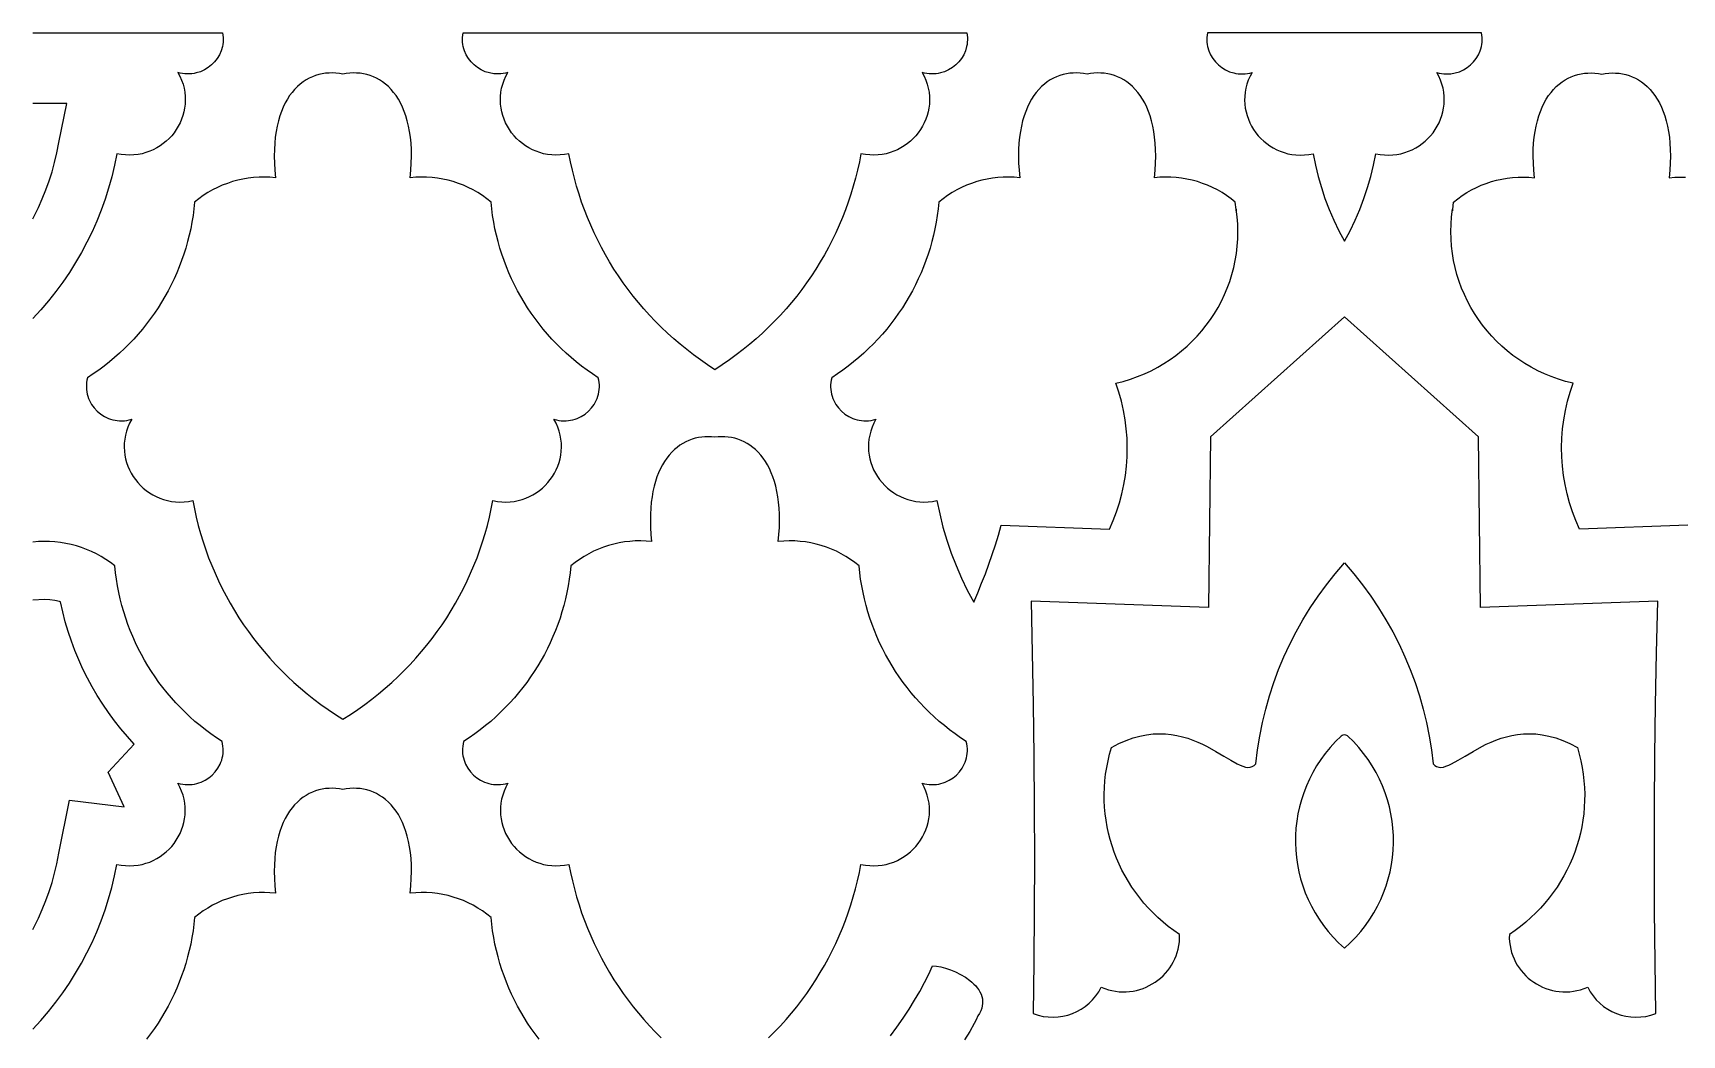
# Model space of a CAD drawing. Extents: x 50 to 3710, y -977 to -877.
# Drawn here: x 2490 to 2575.2, y -928.9 to -877.1 of the extents above; entities that cross this region are included whole.
import ezdxf

# ---------------------------------------------------------------- set-up
doc = ezdxf.new("R2010")
doc.units = 0
doc.layers.add('LAYER_1', color=18, linetype='CONTINUOUS')

msp = doc.modelspace()

# ---------------------------------------------------------------- linework, layer by layer
at = {"layer": 'LAYER_1'}
for points in [[(2489.989, -877.083), (2499.789, -877.083), (2499.808, -877.205), (2499.818, -877.325), (2499.821, -877.444), (2499.815, -877.561), (2499.801, -877.676), (2499.781, -877.789), (2499.717, -878.007), (2499.627, -878.213), (2499.513, -878.404), (2499.376, -878.58), (2499.218, -878.738), (2499.043, -878.876), (2498.85, -878.992), (2498.644, -879.085), (2498.426, -879.151), (2498.313, -879.174), (2498.198, -879.19), (2498.081, -879.198), (2497.962, -879.199), (2497.842, -879.191), (2497.72, -879.176), (2497.598, -879.152), (2497.475, -879.119), (2497.583, -879.323), (2497.673, -879.529), (2497.744, -879.736), (2497.799, -879.944), (2497.837, -880.151), (2497.858, -880.358), (2497.863, -880.563), (2497.854, -880.766), (2497.829, -880.966), (2497.79, -881.163), (2497.737, -881.356), (2497.671, -881.544), (2497.592, -881.727), (2497.501, -881.904), (2497.398, -882.074), (2497.284, -882.237), (2497.158, -882.392), (2497.023, -882.538), (2496.877, -882.675), (2496.723, -882.803), (2496.559, -882.92), (2496.387, -883.025), (2496.208, -883.119), (2496.021, -883.2), (2495.827, -883.268), (2495.626, -883.322), (2495.42, -883.362), (2495.209, -883.387), (2494.993, -883.396), (2494.772, -883.389), (2494.548, -883.364), (2494.32, -883.322), (2494.2, -883.921), (2494.058, -884.513), (2493.896, -885.098), (2493.713, -885.675), (2493.51, -886.244), (2493.286, -886.805), (2493.043, -887.356), (2492.78, -887.899), (2492.497, -888.431), (2492.195, -888.953), (2491.874, -889.464), (2491.534, -889.964), (2491.175, -890.452), (2490.798, -890.928), (2490.403, -891.391), (2489.989, -891.842)], [(2575.517, -902.531), (2569.924, -902.734), (2569.728, -902.285), (2569.554, -901.829), (2569.405, -901.366), (2569.278, -900.899), (2569.175, -900.427), (2569.095, -899.951), (2569.039, -899.473), (2569.006, -898.993), (2568.996, -898.512), (2569.01, -898.031), (2569.048, -897.55), (2569.109, -897.071), (2569.194, -896.595), (2569.303, -896.122), (2569.435, -895.652), (2569.591, -895.188), (2569.207, -895.091), (2568.833, -894.977), (2568.467, -894.846), (2568.111, -894.7), (2567.765, -894.538), (2567.428, -894.361), (2567.102, -894.17), (2566.787, -893.966), (2566.483, -893.747), (2566.191, -893.516), (2565.91, -893.273), (2565.641, -893.018), (2565.385, -892.751), (2565.142, -892.473), (2564.912, -892.186), (2564.696, -891.888), (2564.494, -891.581), (2564.306, -891.265), (2564.132, -890.941), (2563.973, -890.609), (2563.83, -890.269), (2563.702, -889.923), (2563.591, -889.57), (2563.496, -889.212), (2563.417, -888.848), (2563.355, -888.479), (2563.311, -888.106), (2563.285, -887.729), (2563.276, -887.349), (2563.286, -886.966), (2563.315, -886.581), (2563.363, -886.194), (2563.364, -886.269), (2563.376, -886.202), (2563.416, -885.829), (2563.636, -885.652), (2563.865, -885.488), (2564.1, -885.335), (2564.343, -885.196), (2564.591, -885.069), (2564.846, -884.956), (2565.106, -884.855), (2565.371, -884.768), (2565.639, -884.694), (2565.912, -884.634), (2566.187, -884.588), (2566.465, -884.556), (2566.746, -884.538), (2567.027, -884.534), (2567.31, -884.544), (2567.593, -884.569), (2567.558, -884.181), (2567.537, -883.808), (2567.529, -883.451), (2567.535, -883.109), (2567.553, -882.783), (2567.584, -882.471), (2567.626, -882.174), (2567.68, -881.893), (2567.744, -881.625), (2567.818, -881.373), (2567.902, -881.134), (2567.996, -880.91), (2568.098, -880.7), (2568.208, -880.504), (2568.327, -880.322), (2568.453, -880.154), (2568.585, -879.999), (2568.724, -879.857), (2568.869, -879.729), (2569.02, -879.614), (2569.175, -879.512), (2569.335, -879.423), (2569.499, -879.347), (2569.667, -879.283), (2569.837, -879.232), (2570.01, -879.193), (2570.185, -879.167), (2570.362, -879.152), (2570.54, -879.15), (2570.719, -879.159), (2570.897, -879.18), (2571.076, -879.212), (2571.254, -879.18), (2571.433, -879.159), (2571.612, -879.15), (2571.79, -879.152), (2571.967, -879.167), (2572.142, -879.193), (2572.315, -879.232), (2572.485, -879.283), (2572.653, -879.347), (2572.817, -879.423), (2572.977, -879.512), (2573.132, -879.614), (2573.283, -879.729), (2573.428, -879.857), (2573.567, -879.999), (2573.699, -880.154), (2573.825, -880.322), (2573.944, -880.504), (2574.054, -880.7), (2574.156, -880.91), (2574.25, -881.134), (2574.334, -881.373), (2574.408, -881.625), (2574.472, -881.893), (2574.526, -882.174), (2574.568, -882.471), (2574.598, -882.783), (2574.617, -883.109), (2574.623, -883.451), (2574.615, -883.808), (2574.594, -884.181), (2574.559, -884.569), (2574.842, -884.544), (2575.125, -884.534), (2575.406, -884.538)], [(2489.989, -886.682), (2490.056, -886.556), (2490.272, -886.111), (2490.472, -885.658), (2490.656, -885.198), (2490.823, -884.73), (2490.973, -884.255), (2491.107, -883.773), (2491.224, -883.285), (2491.333, -882.739), (2491.736, -880.737), (2489.989, -880.737)], [(2528.013, -929.025), (2528.321, -928.717), (2528.62, -928.402), (2528.91, -928.08), (2529.191, -927.751), (2529.463, -927.417), (2529.725, -927.076), (2529.979, -926.729), (2530.223, -926.376), (2530.457, -926.017), (2530.682, -925.653), (2530.897, -925.283), (2531.103, -924.908), (2531.299, -924.528), (2531.485, -924.143), (2531.661, -923.753), (2531.827, -923.359), (2531.983, -922.96), (2532.128, -922.557), (2532.264, -922.149), (2532.389, -921.738), (2532.504, -921.323), (2532.609, -920.904), (2532.703, -920.482), (2532.786, -920.057), (2533.014, -920.099), (2533.238, -920.123), (2533.458, -920.131), (2533.675, -920.121), (2533.886, -920.097), (2534.092, -920.057), (2534.292, -920.002), (2534.486, -919.934), (2534.673, -919.853), (2534.853, -919.759), (2535.025, -919.654), (2535.188, -919.537), (2535.343, -919.41), (2535.488, -919.273), (2535.624, -919.126), (2535.749, -918.971), (2535.864, -918.808), (2535.967, -918.638), (2536.058, -918.461), (2536.137, -918.279), (2536.203, -918.09), (2536.256, -917.898), (2536.295, -917.701), (2536.319, -917.5), (2536.329, -917.297), (2536.324, -917.092), (2536.302, -916.886), (2536.265, -916.678), (2536.21, -916.471), (2536.138, -916.264), (2536.049, -916.058), (2535.941, -915.854), (2536.067, -915.887), (2536.193, -915.911), (2536.318, -915.927), (2536.441, -915.933), (2536.564, -915.932), (2536.684, -915.922), (2536.802, -915.904), (2536.918, -915.879), (2537.031, -915.847), (2537.141, -915.807), (2537.351, -915.708), (2537.545, -915.584), (2537.722, -915.438), (2537.879, -915.27), (2538.014, -915.085), (2538.125, -914.883), (2538.17, -914.776), (2538.208, -914.666), (2538.239, -914.554), (2538.263, -914.438), (2538.278, -914.32), (2538.286, -914.2), (2538.285, -914.078), (2538.275, -913.955), (2538.256, -913.83), (2538.229, -913.704), (2537.935, -913.51), (2537.648, -913.309), (2537.368, -913.101), (2537.095, -912.886), (2536.829, -912.663), (2536.57, -912.433), (2536.318, -912.197), (2536.073, -911.954), (2535.836, -911.705), (2535.607, -911.45), (2535.385, -911.189), (2535.171, -910.922), (2534.965, -910.649), (2534.766, -910.371), (2534.576, -910.088), (2534.394, -909.799), (2534.221, -909.506), (2534.056, -909.207), (2533.899, -908.905), (2533.751, -908.597), (2533.612, -908.286), (2533.481, -907.971), (2533.36, -907.651), (2533.247, -907.328), (2533.144, -907.002), (2533.05, -906.672), (2532.966, -906.339), (2532.891, -906.003), (2532.825, -905.664), (2532.769, -905.323), (2532.724, -904.979), (2532.688, -904.633), (2532.467, -904.456), (2532.239, -904.291), (2532.004, -904.139), (2531.761, -904), (2531.512, -903.873), (2531.258, -903.76), (2530.998, -903.659), (2530.733, -903.572), (2530.464, -903.498), (2530.192, -903.438), (2529.916, -903.392), (2529.638, -903.36), (2529.358, -903.341), (2529.076, -903.338), (2528.794, -903.348), (2528.511, -903.373), (2528.545, -902.999), (2528.566, -902.639), (2528.574, -902.294), (2528.57, -901.963), (2528.555, -901.646), (2528.527, -901.343), (2528.49, -901.053), (2528.441, -900.778), (2528.382, -900.516), (2528.314, -900.268), (2528.237, -900.033), (2528.15, -899.811), (2528.056, -899.603), (2527.953, -899.407), (2527.843, -899.225), (2527.726, -899.055), (2527.602, -898.898), (2527.472, -898.753), (2527.336, -898.621), (2527.195, -898.501), (2527.049, -898.394), (2526.898, -898.298), (2526.744, -898.215), (2526.585, -898.143), (2526.424, -898.083), (2526.259, -898.034), (2526.092, -897.997), (2525.924, -897.971), (2525.754, -897.957), (2525.582, -897.953), (2525.41, -897.961), (2525.238, -897.979), (2525.066, -897.961), (2524.894, -897.953), (2524.723, -897.957), (2524.552, -897.971), (2524.384, -897.997), (2524.217, -898.034), (2524.052, -898.083), (2523.891, -898.143), (2523.732, -898.215), (2523.578, -898.298), (2523.427, -898.394), (2523.281, -898.501), (2523.14, -898.621), (2523.004, -898.753), (2522.874, -898.898), (2522.75, -899.055), (2522.633, -899.225), (2522.523, -899.407), (2522.42, -899.603), (2522.326, -899.811), (2522.239, -900.033), (2522.162, -900.268), (2522.094, -900.516), (2522.035, -900.778), (2521.987, -901.053), (2521.949, -901.343), (2521.922, -901.646), (2521.906, -901.963), (2521.902, -902.294), (2521.91, -902.639), (2521.931, -902.999), (2521.965, -903.373), (2521.682, -903.348), (2521.4, -903.338), (2521.118, -903.341), (2520.838, -903.36), (2520.56, -903.392), (2520.284, -903.438), (2520.012, -903.498), (2519.743, -903.572), (2519.478, -903.659), (2519.218, -903.76), (2518.964, -903.873), (2518.715, -904), (2518.473, -904.139), (2518.237, -904.291), (2518.009, -904.456), (2517.788, -904.633), (2517.752, -904.979), (2517.707, -905.323), (2517.651, -905.664), (2517.585, -906.003), (2517.51, -906.339), (2517.426, -906.672), (2517.332, -907.002), (2517.229, -907.328), (2517.116, -907.651), (2516.995, -907.971), (2516.865, -908.286), (2516.725, -908.597), (2516.577, -908.905), (2516.421, -909.207), (2516.255, -909.506), (2516.082, -909.799), (2515.9, -910.088), (2515.71, -910.371), (2515.512, -910.649), (2515.305, -910.922), (2515.091, -911.189), (2514.869, -911.45), (2514.64, -911.705), (2514.403, -911.954), (2514.158, -912.197), (2513.907, -912.433), (2513.647, -912.663), (2513.381, -912.886), (2513.108, -913.101), (2512.828, -913.309), (2512.541, -913.51), (2512.248, -913.704), (2512.22, -913.83), (2512.201, -913.955), (2512.191, -914.078), (2512.19, -914.2), (2512.198, -914.32), (2512.213, -914.438), (2512.237, -914.554), (2512.268, -914.666), (2512.306, -914.776), (2512.351, -914.883), (2512.462, -915.085), (2512.597, -915.27), (2512.754, -915.438), (2512.931, -915.584), (2513.125, -915.708), (2513.335, -915.807), (2513.445, -915.847), (2513.558, -915.879), (2513.674, -915.904), (2513.792, -915.922), (2513.913, -915.932), (2514.035, -915.933), (2514.158, -915.927), (2514.283, -915.911), (2514.409, -915.887), (2514.535, -915.854), (2514.428, -916.058), (2514.338, -916.264), (2514.266, -916.471), (2514.212, -916.678), (2514.174, -916.886), (2514.152, -917.092), (2514.147, -917.297), (2514.157, -917.5), (2514.181, -917.701), (2514.22, -917.898), (2514.273, -918.09), (2514.339, -918.279), (2514.418, -918.461), (2514.509, -918.638), (2514.612, -918.808), (2514.727, -918.971), (2514.852, -919.126), (2514.988, -919.273), (2515.133, -919.41), (2515.288, -919.537), (2515.451, -919.654), (2515.623, -919.759), (2515.803, -919.853), (2515.99, -919.934), (2516.184, -920.002), (2516.384, -920.057), (2516.59, -920.097), (2516.801, -920.121), (2517.018, -920.131), (2517.238, -920.123), (2517.462, -920.099), (2517.69, -920.057), (2517.773, -920.482), (2517.867, -920.904), (2517.972, -921.323), (2518.087, -921.738), (2518.212, -922.149), (2518.348, -922.557), (2518.493, -922.96), (2518.649, -923.359), (2518.816, -923.753), (2518.992, -924.143), (2519.178, -924.528), (2519.373, -924.908), (2519.579, -925.283), (2519.794, -925.653), (2520.019, -926.017), (2520.254, -926.376), (2520.497, -926.729), (2520.751, -927.076), (2521.013, -927.417), (2521.285, -927.751), (2521.566, -928.08), (2521.856, -928.402), (2522.155, -928.717), (2522.463, -929.025)], [(2489.989, -928.576), (2490.403, -928.125), (2490.798, -927.662), (2491.175, -927.186), (2491.534, -926.698), (2491.874, -926.198), (2492.195, -925.687), (2492.497, -925.165), (2492.78, -924.633), (2493.043, -924.091), (2493.286, -923.539), (2493.51, -922.978), (2493.713, -922.409), (2493.896, -921.832), (2494.058, -921.247), (2494.2, -920.655), (2494.32, -920.057), (2494.548, -920.099), (2494.772, -920.123), (2494.993, -920.131), (2495.209, -920.121), (2495.42, -920.097), (2495.626, -920.057), (2495.827, -920.002), (2496.021, -919.934), (2496.208, -919.853), (2496.387, -919.759), (2496.559, -919.654), (2496.723, -919.537), (2496.877, -919.41), (2497.023, -919.273), (2497.158, -919.126), (2497.284, -918.971), (2497.398, -918.808), (2497.501, -918.638), (2497.592, -918.461), (2497.671, -918.279), (2497.737, -918.09), (2497.79, -917.898), (2497.829, -917.701), (2497.854, -917.5), (2497.863, -917.297), (2497.858, -917.092), (2497.837, -916.886), (2497.799, -916.678), (2497.744, -916.471), (2497.673, -916.264), (2497.583, -916.058), (2497.475, -915.854), (2497.601, -915.887), (2497.727, -915.911), (2497.852, -915.927), (2497.976, -915.933), (2498.098, -915.932), (2498.218, -915.922), (2498.336, -915.904), (2498.452, -915.879), (2498.565, -915.847), (2498.675, -915.807), (2498.885, -915.708), (2499.08, -915.584), (2499.257, -915.438), (2499.414, -915.27), (2499.549, -915.085), (2499.659, -914.883), (2499.704, -914.776), (2499.743, -914.666), (2499.774, -914.554), (2499.797, -914.438), (2499.813, -914.32), (2499.82, -914.2), (2499.819, -914.078), (2499.809, -913.955), (2499.791, -913.83), (2499.763, -913.704), (2499.469, -913.51), (2499.182, -913.309), (2498.902, -913.101), (2498.629, -912.886), (2498.363, -912.663), (2498.104, -912.433), (2497.852, -912.197), (2497.608, -911.954), (2497.37, -911.705), (2497.141, -911.45), (2496.919, -911.189), (2496.705, -910.922), (2496.499, -910.649), (2496.301, -910.371), (2496.111, -910.088), (2495.929, -909.799), (2495.755, -909.506), (2495.59, -909.207), (2495.433, -908.905), (2495.285, -908.597), (2495.146, -908.286), (2495.015, -907.971), (2494.894, -907.651), (2494.782, -907.328), (2494.678, -907.002), (2494.584, -906.672), (2494.5, -906.339), (2494.425, -906.003), (2494.36, -905.664), (2494.304, -905.323), (2494.258, -904.979), (2494.222, -904.633), (2493.996, -904.46), (2493.762, -904.298), (2493.521, -904.149), (2493.274, -904.013), (2493.021, -903.889), (2492.762, -903.778), (2492.499, -903.68), (2492.231, -903.594), (2491.959, -903.522), (2491.684, -903.463), (2491.406, -903.418), (2491.125, -903.386), (2490.843, -903.368), (2490.559, -903.364), (2490.274, -903.374), (2489.989, -903.398)], [(2489.989, -923.416), (2490.057, -923.29), (2490.272, -922.845), (2490.472, -922.392), (2490.656, -921.932), (2490.823, -921.464), (2490.973, -920.989), (2491.107, -920.508), (2491.224, -920.02), (2491.333, -919.473), (2491.884, -916.735), (2494.696, -917.08), (2493.882, -915.288), (2495.222, -913.835), (2494.866, -913.445), (2494.526, -913.044), (2494.199, -912.631), (2493.889, -912.209), (2493.593, -911.777), (2493.313, -911.335), (2493.049, -910.885), (2492.801, -910.425), (2492.569, -909.958), (2492.354, -909.483), (2492.155, -909), (2491.973, -908.511), (2491.808, -908.015), (2491.661, -907.513), (2491.531, -907.006), (2491.419, -906.493), (2491.366, -906.475), (2491.112, -906.414), (2490.853, -906.378), (2490.59, -906.368), (2489.989, -906.404)], [(2516.148, -929.094), (2515.942, -928.822), (2515.744, -928.543), (2515.554, -928.26), (2515.372, -927.972), (2515.198, -927.678), (2515.033, -927.38), (2514.876, -927.077), (2514.728, -926.77), (2514.589, -926.458), (2514.459, -926.143), (2514.337, -925.824), (2514.225, -925.501), (2514.122, -925.174), (2514.028, -924.844), (2513.943, -924.511), (2513.868, -924.175), (2513.803, -923.837), (2513.747, -923.495), (2513.701, -923.151), (2513.665, -922.805), (2513.445, -922.628), (2513.217, -922.464), (2512.981, -922.312), (2512.739, -922.172), (2512.49, -922.046), (2512.235, -921.932), (2511.975, -921.832), (2511.711, -921.744), (2511.442, -921.671), (2511.169, -921.611), (2510.894, -921.564), (2510.616, -921.532), (2510.336, -921.514), (2510.054, -921.51), (2509.771, -921.52), (2509.488, -921.546), (2509.523, -921.157), (2509.544, -920.785), (2509.552, -920.428), (2509.546, -920.086), (2509.528, -919.759), (2509.497, -919.447), (2509.455, -919.151), (2509.402, -918.869), (2509.338, -918.602), (2509.263, -918.349), (2509.179, -918.111), (2509.086, -917.887), (2508.983, -917.677), (2508.873, -917.481), (2508.754, -917.298), (2508.629, -917.13), (2508.496, -916.975), (2508.357, -916.834), (2508.212, -916.705), (2508.061, -916.59), (2507.906, -916.488), (2507.746, -916.399), (2507.582, -916.323), (2507.415, -916.259), (2507.244, -916.208), (2507.071, -916.17), (2506.896, -916.143), (2506.719, -916.128), (2506.541, -916.126), (2506.362, -916.135), (2506.184, -916.156), (2506.005, -916.189), (2505.827, -916.156), (2505.648, -916.135), (2505.469, -916.126), (2505.291, -916.128), (2505.115, -916.143), (2504.939, -916.17), (2504.766, -916.208), (2504.596, -916.259), (2504.428, -916.323), (2504.264, -916.399), (2504.104, -916.488), (2503.949, -916.59), (2503.799, -916.705), (2503.654, -916.834), (2503.514, -916.975), (2503.382, -917.13), (2503.256, -917.298), (2503.138, -917.481), (2503.027, -917.677), (2502.925, -917.887), (2502.831, -918.111), (2502.747, -918.349), (2502.673, -918.602), (2502.609, -918.869), (2502.555, -919.151), (2502.513, -919.447), (2502.483, -919.759), (2502.464, -920.086), (2502.459, -920.428), (2502.466, -920.785), (2502.487, -921.157), (2502.522, -921.546), (2502.239, -921.52), (2501.957, -921.51), (2501.675, -921.514), (2501.395, -921.532), (2501.117, -921.564), (2500.841, -921.611), (2500.569, -921.671), (2500.3, -921.744), (2500.035, -921.832), (2499.775, -921.932), (2499.521, -922.046), (2499.272, -922.172), (2499.029, -922.312), (2498.794, -922.464), (2498.566, -922.628), (2498.345, -922.805), (2498.309, -923.151), (2498.263, -923.495), (2498.208, -923.837), (2498.142, -924.175), (2498.067, -924.511), (2497.983, -924.844), (2497.889, -925.174), (2497.786, -925.501), (2497.673, -925.824), (2497.552, -926.143), (2497.421, -926.458), (2497.282, -926.77), (2497.134, -927.077), (2496.977, -927.38), (2496.812, -927.678), (2496.639, -927.972), (2496.457, -928.26), (2496.267, -928.543), (2496.068, -928.822), (2495.862, -929.094)], [(2534.304, -928.927), (2534.643, -928.473), (2534.967, -928.012), (2535.273, -927.548), (2535.56, -927.083), (2535.827, -926.623), (2536.07, -926.169), (2536.288, -925.727), (2536.479, -925.299), (2536.684, -925.312), (2536.914, -925.351), (2537.16, -925.415), (2537.418, -925.502), (2537.679, -925.611), (2537.937, -925.74), (2538.185, -925.889), (2538.416, -926.056), (2538.523, -926.146), (2538.623, -926.24), (2538.715, -926.338), (2538.799, -926.44), (2538.873, -926.545), (2538.937, -926.653), (2538.99, -926.765), (2539.031, -926.88), (2539.059, -926.998), (2539.073, -927.118), (2539.073, -927.241), (2539.057, -927.367), (2539.024, -927.494), (2538.975, -927.624), (2538.907, -927.756), (2538.821, -927.89), (2538.733, -928.086), (2538.634, -928.286), (2538.404, -928.699), (2538.137, -929.126)]]:
    msp.add_lwpolyline(points, dxfattribs=at)
for points in [[(2525.238, -894.488), (2524.861, -894.241), (2524.493, -893.985), (2524.134, -893.722), (2523.782, -893.451), (2523.439, -893.172), (2523.105, -892.885), (2522.78, -892.591), (2522.463, -892.29), (2522.155, -891.982), (2521.856, -891.667), (2521.566, -891.345), (2521.285, -891.017), (2521.013, -890.682), (2520.751, -890.341), (2520.497, -889.994), (2520.254, -889.641), (2520.019, -889.283), (2519.794, -888.918), (2519.579, -888.548), (2519.373, -888.173), (2519.178, -887.793), (2518.992, -887.408), (2518.816, -887.019), (2518.649, -886.624), (2518.493, -886.225), (2518.348, -885.822), (2518.212, -885.415), (2518.087, -885.004), (2517.972, -884.589), (2517.867, -884.17), (2517.773, -883.748), (2517.69, -883.322), (2517.462, -883.364), (2517.238, -883.389), (2517.018, -883.396), (2516.801, -883.387), (2516.59, -883.362), (2516.384, -883.322), (2516.184, -883.268), (2515.99, -883.2), (2515.803, -883.119), (2515.623, -883.025), (2515.451, -882.92), (2515.288, -882.803), (2515.133, -882.675), (2514.988, -882.538), (2514.852, -882.392), (2514.727, -882.237), (2514.612, -882.074), (2514.509, -881.904), (2514.418, -881.727), (2514.339, -881.544), (2514.273, -881.356), (2514.22, -881.163), (2514.181, -880.966), (2514.157, -880.766), (2514.147, -880.563), (2514.152, -880.358), (2514.174, -880.151), (2514.212, -879.944), (2514.266, -879.736), (2514.338, -879.529), (2514.428, -879.323), (2514.535, -879.119), (2514.413, -879.152), (2514.29, -879.176), (2514.169, -879.191), (2514.048, -879.199), (2513.93, -879.198), (2513.813, -879.19), (2513.584, -879.151), (2513.366, -879.085), (2513.16, -878.992), (2512.968, -878.876), (2512.792, -878.738), (2512.635, -878.58), (2512.497, -878.404), (2512.383, -878.213), (2512.293, -878.007), (2512.258, -877.899), (2512.23, -877.789), (2512.209, -877.676), (2512.196, -877.561), (2512.19, -877.444), (2512.192, -877.325), (2512.203, -877.205), (2512.222, -877.083), (2538.254, -877.083), (2538.273, -877.205), (2538.284, -877.325), (2538.286, -877.444), (2538.28, -877.561), (2538.267, -877.676), (2538.246, -877.789), (2538.183, -878.007), (2538.093, -878.213), (2537.978, -878.404), (2537.841, -878.58), (2537.684, -878.738), (2537.508, -878.876), (2537.316, -878.992), (2537.11, -879.085), (2536.891, -879.151), (2536.779, -879.174), (2536.663, -879.19), (2536.546, -879.198), (2536.427, -879.199), (2536.307, -879.191), (2536.186, -879.176), (2536.063, -879.152), (2535.94, -879.119), (2536.048, -879.323), (2536.138, -879.529), (2536.21, -879.736), (2536.264, -879.944), (2536.302, -880.151), (2536.323, -880.358), (2536.329, -880.563), (2536.319, -880.766), (2536.295, -880.966), (2536.256, -881.163), (2536.203, -881.356), (2536.137, -881.544), (2536.058, -881.727), (2535.967, -881.904), (2535.863, -882.074), (2535.749, -882.237), (2535.624, -882.392), (2535.488, -882.538), (2535.343, -882.675), (2535.188, -882.803), (2535.025, -882.92), (2534.853, -883.025), (2534.673, -883.119), (2534.486, -883.2), (2534.292, -883.268), (2534.092, -883.322), (2533.886, -883.362), (2533.674, -883.387), (2533.458, -883.396), (2533.238, -883.389), (2533.013, -883.364), (2532.786, -883.322), (2532.702, -883.748), (2532.608, -884.17), (2532.504, -884.589), (2532.389, -885.004), (2532.264, -885.415), (2532.128, -885.822), (2531.982, -886.225), (2531.826, -886.624), (2531.66, -887.019), (2531.484, -887.408), (2531.298, -887.793), (2531.103, -888.173), (2530.897, -888.548), (2530.682, -888.918), (2530.457, -889.283), (2530.222, -889.641), (2529.978, -889.994), (2529.725, -890.341), (2529.463, -890.682), (2529.191, -891.017), (2528.91, -891.345), (2528.62, -891.667), (2528.321, -891.982), (2528.013, -892.29), (2527.696, -892.591), (2527.371, -892.885), (2527.036, -893.172), (2526.694, -893.451), (2526.342, -893.722), (2525.983, -893.985), (2525.614, -894.241)], [(2557.774, -887.839), (2558.066, -887.304), (2558.331, -886.759), (2558.568, -886.205), (2558.78, -885.643), (2558.967, -885.074), (2559.13, -884.497), (2559.271, -883.913), (2559.39, -883.322), (2559.617, -883.364), (2559.842, -883.389), (2560.062, -883.396), (2560.278, -883.387), (2560.49, -883.362), (2560.696, -883.322), (2560.896, -883.268), (2561.09, -883.2), (2561.277, -883.119), (2561.457, -883.025), (2561.629, -882.92), (2561.792, -882.803), (2561.947, -882.675), (2562.092, -882.538), (2562.228, -882.392), (2562.353, -882.237), (2562.467, -882.074), (2562.571, -881.904), (2562.662, -881.727), (2562.741, -881.544), (2562.807, -881.356), (2562.86, -881.163), (2562.898, -880.966), (2562.923, -880.766), (2562.933, -880.563), (2562.927, -880.358), (2562.906, -880.151), (2562.868, -879.944), (2562.814, -879.736), (2562.742, -879.529), (2562.652, -879.323), (2562.544, -879.119), (2562.667, -879.152), (2562.79, -879.176), (2562.911, -879.191), (2563.031, -879.199), (2563.15, -879.198), (2563.267, -879.19), (2563.495, -879.151), (2563.714, -879.085), (2563.92, -878.992), (2564.112, -878.876), (2564.288, -878.738), (2564.445, -878.58), (2564.582, -878.404), (2564.697, -878.213), (2564.787, -878.007), (2564.822, -877.899), (2564.85, -877.789), (2564.871, -877.676), (2564.884, -877.561), (2564.89, -877.444), (2564.888, -877.325), (2564.877, -877.205), (2564.858, -877.083), (2557.774, -877.083), (2550.69, -877.083), (2550.671, -877.205), (2550.66, -877.325), (2550.658, -877.444), (2550.663, -877.561), (2550.677, -877.676), (2550.698, -877.789), (2550.761, -878.007), (2550.851, -878.213), (2550.965, -878.404), (2551.102, -878.58), (2551.26, -878.738), (2551.436, -878.876), (2551.628, -878.992), (2551.834, -879.085), (2552.052, -879.151), (2552.165, -879.174), (2552.28, -879.19), (2552.397, -879.198), (2552.516, -879.199), (2552.637, -879.191), (2552.758, -879.176), (2552.88, -879.152), (2553.003, -879.119), (2552.895, -879.323), (2552.806, -879.529), (2552.734, -879.736), (2552.679, -879.944), (2552.642, -880.151), (2552.62, -880.358), (2552.615, -880.563), (2552.625, -880.766), (2552.649, -880.966), (2552.688, -881.163), (2552.741, -881.356), (2552.807, -881.544), (2552.886, -881.727), (2552.977, -881.904), (2553.08, -882.074), (2553.195, -882.237), (2553.32, -882.392), (2553.455, -882.538), (2553.601, -882.675), (2553.756, -882.803), (2553.919, -882.92), (2554.091, -883.025), (2554.271, -883.119), (2554.458, -883.2), (2554.652, -883.268), (2554.852, -883.322), (2555.058, -883.362), (2555.269, -883.387), (2555.485, -883.396), (2555.706, -883.389), (2555.93, -883.364), (2556.158, -883.322), (2556.277, -883.913), (2556.417, -884.497), (2556.581, -885.074), (2556.768, -885.643), (2556.98, -886.205), (2557.217, -886.759), (2557.482, -887.304)], [(2506.005, -879.212), (2505.827, -879.18), (2505.648, -879.159), (2505.469, -879.15), (2505.291, -879.152), (2505.115, -879.167), (2504.939, -879.193), (2504.766, -879.232), (2504.596, -879.283), (2504.428, -879.347), (2504.264, -879.423), (2504.104, -879.512), (2503.949, -879.614), (2503.799, -879.729), (2503.654, -879.857), (2503.514, -879.999), (2503.382, -880.154), (2503.256, -880.322), (2503.138, -880.504), (2503.027, -880.7), (2502.925, -880.91), (2502.831, -881.134), (2502.747, -881.373), (2502.673, -881.625), (2502.609, -881.893), (2502.555, -882.174), (2502.513, -882.471), (2502.483, -882.783), (2502.464, -883.109), (2502.459, -883.451), (2502.466, -883.808), (2502.487, -884.181), (2502.522, -884.569), (2502.239, -884.544), (2501.957, -884.534), (2501.675, -884.538), (2501.395, -884.556), (2501.117, -884.588), (2500.841, -884.634), (2500.569, -884.694), (2500.3, -884.768), (2500.035, -884.855), (2499.775, -884.956), (2499.521, -885.069), (2499.272, -885.196), (2499.029, -885.335), (2498.794, -885.488), (2498.566, -885.652), (2498.345, -885.829), (2498.309, -886.175), (2498.263, -886.519), (2498.208, -886.86), (2498.142, -887.199), (2498.067, -887.535), (2497.983, -887.868), (2497.889, -888.198), (2497.786, -888.524), (2497.673, -888.847), (2497.552, -889.167), (2497.421, -889.482), (2497.282, -889.794), (2497.134, -890.101), (2496.977, -890.404), (2496.812, -890.702), (2496.639, -890.995), (2496.457, -891.284), (2496.267, -891.567), (2496.068, -891.845), (2495.862, -892.118), (2495.648, -892.385), (2495.426, -892.646), (2495.197, -892.902), (2494.96, -893.151), (2494.715, -893.393), (2494.463, -893.629), (2494.204, -893.859), (2493.938, -894.082), (2493.665, -894.297), (2493.385, -894.505), (2493.098, -894.706), (2492.804, -894.9), (2492.776, -895.026), (2492.758, -895.151), (2492.748, -895.274), (2492.747, -895.396), (2492.755, -895.517), (2492.77, -895.634), (2492.794, -895.75), (2492.825, -895.863), (2492.863, -895.972), (2492.908, -896.079), (2493.019, -896.281), (2493.153, -896.466), (2493.311, -896.634), (2493.488, -896.78), (2493.682, -896.904), (2493.892, -897.003), (2494.002, -897.043), (2494.115, -897.075), (2494.231, -897.1), (2494.349, -897.118), (2494.469, -897.128), (2494.591, -897.13), (2494.715, -897.123), (2494.84, -897.108), (2494.966, -897.083), (2495.092, -897.05), (2494.984, -897.254), (2494.895, -897.46), (2494.823, -897.667), (2494.768, -897.874), (2494.731, -898.082), (2494.709, -898.288), (2494.704, -898.493), (2494.714, -898.696), (2494.738, -898.897), (2494.777, -899.094), (2494.83, -899.286), (2494.896, -899.475), (2494.975, -899.657), (2495.066, -899.834), (2495.169, -900.005), (2495.284, -900.167), (2495.409, -900.322), (2495.544, -900.469), (2495.69, -900.606), (2495.845, -900.733), (2496.008, -900.85), (2496.18, -900.956), (2496.36, -901.049), (2496.547, -901.13), (2496.741, -901.199), (2496.941, -901.253), (2497.147, -901.293), (2497.358, -901.318), (2497.574, -901.327), (2497.795, -901.319), (2498.019, -901.295), (2498.247, -901.253), (2498.332, -901.686), (2498.428, -902.115), (2498.534, -902.541), (2498.652, -902.962), (2498.78, -903.38), (2498.919, -903.794), (2499.069, -904.204), (2499.229, -904.609), (2499.399, -905.01), (2499.58, -905.405), (2499.771, -905.796), (2499.972, -906.182), (2500.183, -906.562), (2500.404, -906.937), (2500.635, -907.306), (2500.876, -907.669), (2501.127, -908.027), (2501.388, -908.378), (2501.658, -908.723), (2501.937, -909.061), (2502.226, -909.393), (2502.525, -909.718), (2502.832, -910.035), (2503.149, -910.346), (2503.475, -910.649), (2503.81, -910.945), (2504.154, -911.233), (2504.507, -911.513), (2504.869, -911.785), (2505.239, -912.048), (2505.618, -912.304), (2506.005, -912.551), (2506.393, -912.304), (2506.772, -912.048), (2507.142, -911.785), (2507.503, -911.513), (2507.856, -911.233), (2508.2, -910.945), (2508.535, -910.649), (2508.861, -910.346), (2509.178, -910.035), (2509.486, -909.718), (2509.784, -909.393), (2510.073, -909.061), (2510.353, -908.723), (2510.623, -908.378), (2510.883, -908.027), (2511.134, -907.669), (2511.375, -907.306), (2511.606, -906.937), (2511.827, -906.562), (2512.039, -906.182), (2512.24, -905.796), (2512.431, -905.405), (2512.611, -905.01), (2512.782, -904.609), (2512.942, -904.204), (2513.091, -903.794), (2513.23, -903.38), (2513.359, -902.962), (2513.476, -902.541), (2513.583, -902.115), (2513.679, -901.686), (2513.763, -901.253), (2513.991, -901.295), (2514.215, -901.319), (2514.436, -901.327), (2514.652, -901.318), (2514.864, -901.293), (2515.07, -901.253), (2515.27, -901.199), (2515.464, -901.13), (2515.651, -901.049), (2515.83, -900.956), (2516.002, -900.85), (2516.166, -900.733), (2516.321, -900.606), (2516.466, -900.469), (2516.602, -900.322), (2516.727, -900.167), (2516.841, -900.005), (2516.944, -899.834), (2517.035, -899.657), (2517.114, -899.475), (2517.18, -899.286), (2517.233, -899.094), (2517.272, -898.897), (2517.297, -898.696), (2517.307, -898.493), (2517.301, -898.288), (2517.28, -898.082), (2517.242, -897.874), (2517.188, -897.667), (2517.116, -897.46), (2517.026, -897.254), (2516.918, -897.05), (2517.045, -897.083), (2517.17, -897.108), (2517.295, -897.123), (2517.419, -897.13), (2517.541, -897.128), (2517.661, -897.118), (2517.779, -897.1), (2517.895, -897.075), (2518.008, -897.043), (2518.118, -897.003), (2518.328, -896.904), (2518.523, -896.78), (2518.7, -896.634), (2518.857, -896.466), (2518.992, -896.281), (2519.102, -896.079), (2519.147, -895.972), (2519.186, -895.863), (2519.217, -895.75), (2519.24, -895.634), (2519.256, -895.517), (2519.263, -895.396), (2519.262, -895.274), (2519.253, -895.151), (2519.234, -895.026), (2519.206, -894.9), (2518.912, -894.706), (2518.626, -894.505), (2518.345, -894.297), (2518.072, -894.082), (2517.806, -893.859), (2517.547, -893.629), (2517.295, -893.393), (2517.051, -893.151), (2516.814, -892.902), (2516.584, -892.646), (2516.362, -892.385), (2516.148, -892.118), (2515.942, -891.845), (2515.744, -891.567), (2515.554, -891.284), (2515.372, -890.995), (2515.198, -890.702), (2515.033, -890.404), (2514.876, -890.101), (2514.728, -889.794), (2514.589, -889.482), (2514.459, -889.167), (2514.337, -888.847), (2514.225, -888.524), (2514.122, -888.198), (2514.028, -887.868), (2513.943, -887.535), (2513.868, -887.199), (2513.803, -886.86), (2513.747, -886.519), (2513.701, -886.175), (2513.665, -885.829), (2513.445, -885.652), (2513.217, -885.488), (2512.981, -885.335), (2512.739, -885.196), (2512.49, -885.069), (2512.235, -884.956), (2511.975, -884.855), (2511.711, -884.768), (2511.442, -884.694), (2511.169, -884.634), (2510.894, -884.588), (2510.616, -884.556), (2510.336, -884.538), (2510.054, -884.534), (2509.771, -884.544), (2509.488, -884.569), (2509.523, -884.181), (2509.544, -883.808), (2509.552, -883.451), (2509.546, -883.109), (2509.528, -882.783), (2509.497, -882.471), (2509.455, -882.174), (2509.402, -881.893), (2509.338, -881.625), (2509.263, -881.373), (2509.179, -881.134), (2509.086, -880.91), (2508.983, -880.7), (2508.873, -880.504), (2508.754, -880.322), (2508.629, -880.154), (2508.496, -879.999), (2508.357, -879.857), (2508.212, -879.729), (2508.061, -879.614), (2507.906, -879.512), (2507.746, -879.423), (2507.582, -879.347), (2507.415, -879.283), (2507.244, -879.232), (2507.071, -879.193), (2506.896, -879.167), (2506.719, -879.152), (2506.541, -879.15), (2506.362, -879.159), (2506.184, -879.18)], [(2506.005, -879.212), (2505.827, -879.18), (2505.648, -879.159), (2505.469, -879.15), (2505.291, -879.152), (2505.115, -879.167), (2504.939, -879.193), (2504.766, -879.232), (2504.596, -879.283), (2504.428, -879.347), (2504.264, -879.423), (2504.104, -879.512), (2503.949, -879.614), (2503.799, -879.729), (2503.654, -879.857), (2503.514, -879.999), (2503.382, -880.154), (2503.256, -880.322), (2503.138, -880.504), (2503.027, -880.7), (2502.925, -880.91), (2502.831, -881.134), (2502.747, -881.373), (2502.673, -881.625), (2502.609, -881.893), (2502.555, -882.174), (2502.513, -882.471), (2502.483, -882.783), (2502.464, -883.109), (2502.459, -883.451), (2502.466, -883.808), (2502.487, -884.181), (2502.522, -884.569), (2502.239, -884.544), (2501.957, -884.534), (2501.675, -884.538), (2501.395, -884.556), (2501.117, -884.588), (2500.841, -884.634), (2500.569, -884.694), (2500.3, -884.768), (2500.035, -884.855), (2499.775, -884.956), (2499.521, -885.069), (2499.272, -885.196), (2499.029, -885.335), (2498.794, -885.488), (2498.566, -885.652), (2498.345, -885.829), (2498.309, -886.175), (2498.263, -886.519), (2498.208, -886.86), (2498.142, -887.199), (2498.067, -887.535), (2497.983, -887.868), (2497.889, -888.198), (2497.786, -888.524), (2497.673, -888.847), (2497.552, -889.167), (2497.421, -889.482), (2497.282, -889.794), (2497.134, -890.101), (2496.977, -890.404), (2496.812, -890.702), (2496.639, -890.995), (2496.457, -891.284), (2496.267, -891.567), (2496.068, -891.845), (2495.862, -892.118), (2495.648, -892.385), (2495.426, -892.646), (2495.197, -892.902), (2494.96, -893.151), (2494.715, -893.393), (2494.463, -893.629), (2494.204, -893.859), (2493.938, -894.082), (2493.665, -894.297), (2493.385, -894.505), (2493.098, -894.706), (2492.804, -894.9), (2492.776, -895.026), (2492.758, -895.151), (2492.748, -895.274), (2492.747, -895.396), (2492.755, -895.517), (2492.77, -895.634), (2492.794, -895.75), (2492.825, -895.863), (2492.863, -895.972), (2492.908, -896.079), (2493.019, -896.281), (2493.153, -896.466), (2493.311, -896.634), (2493.488, -896.78), (2493.682, -896.904), (2493.892, -897.003), (2494.002, -897.043), (2494.115, -897.075), (2494.231, -897.1), (2494.349, -897.118), (2494.469, -897.128), (2494.591, -897.13), (2494.715, -897.123), (2494.84, -897.108), (2494.966, -897.083), (2495.092, -897.05), (2494.984, -897.254), (2494.895, -897.46), (2494.823, -897.667), (2494.768, -897.874), (2494.731, -898.082), (2494.709, -898.288), (2494.704, -898.493), (2494.714, -898.696), (2494.738, -898.897), (2494.777, -899.094), (2494.83, -899.286), (2494.896, -899.475), (2494.975, -899.657), (2495.066, -899.834), (2495.169, -900.005), (2495.284, -900.167), (2495.409, -900.322), (2495.544, -900.469), (2495.69, -900.606), (2495.845, -900.733), (2496.008, -900.85), (2496.18, -900.956), (2496.36, -901.049), (2496.547, -901.13), (2496.741, -901.199), (2496.941, -901.253), (2497.147, -901.293), (2497.358, -901.318), (2497.574, -901.327), (2497.795, -901.319), (2498.019, -901.295), (2498.247, -901.253), (2498.332, -901.686), (2498.428, -902.115), (2498.534, -902.541), (2498.652, -902.962), (2498.78, -903.38), (2498.919, -903.794), (2499.069, -904.204), (2499.229, -904.609), (2499.399, -905.01), (2499.58, -905.405), (2499.771, -905.796), (2499.972, -906.182), (2500.183, -906.562), (2500.404, -906.937), (2500.635, -907.306), (2500.876, -907.669), (2501.127, -908.027), (2501.388, -908.378), (2501.658, -908.723), (2501.937, -909.061), (2502.226, -909.393), (2502.525, -909.718), (2502.832, -910.035), (2503.149, -910.346), (2503.475, -910.649), (2503.81, -910.945), (2504.154, -911.233), (2504.507, -911.513), (2504.869, -911.785), (2505.239, -912.048), (2505.618, -912.304), (2506.005, -912.551), (2506.393, -912.304), (2506.772, -912.048), (2507.142, -911.785), (2507.503, -911.513), (2507.856, -911.233), (2508.2, -910.945), (2508.535, -910.649), (2508.861, -910.346), (2509.178, -910.035), (2509.486, -909.718), (2509.784, -909.393), (2510.073, -909.061), (2510.353, -908.723), (2510.623, -908.378), (2510.883, -908.027), (2511.134, -907.669), (2511.375, -907.306), (2511.606, -906.937), (2511.827, -906.562), (2512.039, -906.182), (2512.24, -905.796), (2512.431, -905.405), (2512.611, -905.01), (2512.782, -904.609), (2512.942, -904.204), (2513.091, -903.794), (2513.23, -903.38), (2513.359, -902.962), (2513.476, -902.541), (2513.583, -902.115), (2513.679, -901.686), (2513.763, -901.253), (2513.991, -901.295), (2514.215, -901.319), (2514.436, -901.327), (2514.652, -901.318), (2514.864, -901.293), (2515.07, -901.253), (2515.27, -901.199), (2515.464, -901.13), (2515.651, -901.049), (2515.83, -900.956), (2516.002, -900.85), (2516.166, -900.733), (2516.321, -900.606), (2516.466, -900.469), (2516.602, -900.322), (2516.727, -900.167), (2516.841, -900.005), (2516.944, -899.834), (2517.035, -899.657), (2517.114, -899.475), (2517.18, -899.286), (2517.233, -899.094), (2517.272, -898.897), (2517.297, -898.696), (2517.307, -898.493), (2517.301, -898.288), (2517.28, -898.082), (2517.242, -897.874), (2517.188, -897.667), (2517.116, -897.46), (2517.026, -897.254), (2516.918, -897.05), (2517.045, -897.083), (2517.17, -897.108), (2517.295, -897.123), (2517.419, -897.13), (2517.541, -897.128), (2517.661, -897.118), (2517.779, -897.1), (2517.895, -897.075), (2518.008, -897.043), (2518.118, -897.003), (2518.328, -896.904), (2518.523, -896.78), (2518.7, -896.634), (2518.857, -896.466), (2518.992, -896.281), (2519.102, -896.079), (2519.147, -895.972), (2519.186, -895.863), (2519.217, -895.75), (2519.24, -895.634), (2519.256, -895.517), (2519.263, -895.396), (2519.262, -895.274), (2519.253, -895.151), (2519.234, -895.026), (2519.206, -894.9), (2518.912, -894.706), (2518.626, -894.505), (2518.345, -894.297), (2518.072, -894.082), (2517.806, -893.859), (2517.547, -893.629), (2517.295, -893.393), (2517.051, -893.151), (2516.814, -892.902), (2516.584, -892.646), (2516.362, -892.385), (2516.148, -892.118), (2515.942, -891.845), (2515.744, -891.567), (2515.554, -891.284), (2515.372, -890.995), (2515.198, -890.702), (2515.033, -890.404), (2514.876, -890.101), (2514.728, -889.794), (2514.589, -889.482), (2514.459, -889.167), (2514.337, -888.847), (2514.225, -888.524), (2514.122, -888.198), (2514.028, -887.868), (2513.943, -887.535), (2513.868, -887.199), (2513.803, -886.86), (2513.747, -886.519), (2513.701, -886.175), (2513.665, -885.829), (2513.445, -885.652), (2513.217, -885.488), (2512.981, -885.335), (2512.739, -885.196), (2512.49, -885.069), (2512.235, -884.956), (2511.975, -884.855), (2511.711, -884.768), (2511.442, -884.694), (2511.169, -884.634), (2510.894, -884.588), (2510.616, -884.556), (2510.336, -884.538), (2510.054, -884.534), (2509.771, -884.544), (2509.488, -884.569), (2509.523, -884.181), (2509.544, -883.808), (2509.552, -883.451), (2509.546, -883.109), (2509.528, -882.783), (2509.497, -882.471), (2509.455, -882.174), (2509.402, -881.893), (2509.338, -881.625), (2509.263, -881.373), (2509.179, -881.134), (2509.086, -880.91), (2508.983, -880.7), (2508.873, -880.504), (2508.754, -880.322), (2508.629, -880.154), (2508.496, -879.999), (2508.357, -879.857), (2508.212, -879.729), (2508.061, -879.614), (2507.906, -879.512), (2507.746, -879.423), (2507.582, -879.347), (2507.415, -879.283), (2507.244, -879.232), (2507.071, -879.193), (2506.896, -879.167), (2506.719, -879.152), (2506.541, -879.15), (2506.362, -879.159), (2506.184, -879.18)], [(2538.613, -906.496), (2538.822, -906.013), (2539.022, -905.525), (2539.213, -905.034), (2539.395, -904.54), (2539.568, -904.042), (2539.732, -903.541), (2539.886, -903.038), (2540.031, -902.531), (2545.624, -902.734), (2545.82, -902.285), (2545.993, -901.829), (2546.143, -901.366), (2546.269, -900.899), (2546.373, -900.427), (2546.452, -899.951), (2546.509, -899.473), (2546.542, -898.993), (2546.551, -898.512), (2546.537, -898.031), (2546.5, -897.55), (2546.438, -897.071), (2546.354, -896.595), (2546.245, -896.122), (2546.113, -895.652), (2545.957, -895.188), (2546.34, -895.091), (2546.715, -894.977), (2547.08, -894.846), (2547.437, -894.7), (2547.783, -894.538), (2548.12, -894.361), (2548.445, -894.17), (2548.761, -893.966), (2549.065, -893.747), (2549.357, -893.516), (2549.638, -893.273), (2549.906, -893.018), (2550.162, -892.751), (2550.405, -892.473), (2550.635, -892.186), (2550.852, -891.888), (2551.054, -891.581), (2551.242, -891.265), (2551.416, -890.941), (2551.574, -890.609), (2551.718, -890.269), (2551.845, -889.923), (2551.957, -889.57), (2552.052, -889.212), (2552.131, -888.848), (2552.192, -888.479), (2552.237, -888.106), (2552.263, -887.729), (2552.271, -887.349), (2552.261, -886.966), (2552.232, -886.581), (2552.184, -886.194), (2552.184, -886.269), (2552.172, -886.202), (2552.132, -885.829), (2551.911, -885.652), (2551.683, -885.488), (2551.448, -885.335), (2551.205, -885.196), (2550.956, -885.069), (2550.702, -884.956), (2550.442, -884.855), (2550.177, -884.768), (2549.908, -884.694), (2549.636, -884.634), (2549.36, -884.588), (2549.082, -884.556), (2548.802, -884.538), (2548.52, -884.534), (2548.238, -884.544), (2547.955, -884.569), (2547.99, -884.181), (2548.011, -883.808), (2548.018, -883.451), (2548.013, -883.109), (2547.994, -882.783), (2547.964, -882.471), (2547.922, -882.174), (2547.868, -881.893), (2547.804, -881.625), (2547.73, -881.373), (2547.645, -881.134), (2547.552, -880.91), (2547.45, -880.7), (2547.339, -880.504), (2547.221, -880.322), (2547.095, -880.154), (2546.962, -879.999), (2546.823, -879.857), (2546.678, -879.729), (2546.528, -879.614), (2546.372, -879.512), (2546.213, -879.423), (2546.049, -879.347), (2545.881, -879.283), (2545.711, -879.232), (2545.538, -879.193), (2545.362, -879.167), (2545.186, -879.152), (2545.008, -879.15), (2544.829, -879.159), (2544.65, -879.18), (2544.472, -879.212), (2544.293, -879.18), (2544.114, -879.159), (2543.936, -879.15), (2543.758, -879.152), (2543.581, -879.167), (2543.406, -879.193), (2543.233, -879.232), (2543.062, -879.283), (2542.895, -879.347), (2542.731, -879.423), (2542.571, -879.512), (2542.416, -879.614), (2542.265, -879.729), (2542.12, -879.857), (2541.981, -879.999), (2541.848, -880.154), (2541.723, -880.322), (2541.604, -880.504), (2541.494, -880.7), (2541.391, -880.91), (2541.298, -881.134), (2541.214, -881.373), (2541.139, -881.625), (2541.075, -881.893), (2541.022, -882.174), (2540.98, -882.471), (2540.949, -882.783), (2540.931, -883.109), (2540.925, -883.451), (2540.933, -883.808), (2540.954, -884.181), (2540.989, -884.569), (2540.706, -884.544), (2540.423, -884.534), (2540.141, -884.538), (2539.861, -884.556), (2539.583, -884.588), (2539.308, -884.634), (2539.035, -884.694), (2538.766, -884.768), (2538.502, -884.855), (2538.242, -884.956), (2537.987, -885.069), (2537.738, -885.196), (2537.496, -885.335), (2537.26, -885.488), (2537.032, -885.652), (2536.812, -885.829), (2536.776, -886.175), (2536.73, -886.519), (2536.674, -886.86), (2536.609, -887.199), (2536.534, -887.535), (2536.449, -887.868), (2536.355, -888.198), (2536.252, -888.524), (2536.14, -888.847), (2536.018, -889.167), (2535.888, -889.482), (2535.749, -889.794), (2535.601, -890.101), (2535.444, -890.404), (2535.279, -890.702), (2535.105, -890.995), (2534.923, -891.284), (2534.733, -891.567), (2534.535, -891.845), (2534.329, -892.118), (2534.115, -892.385), (2533.893, -892.646), (2533.663, -892.902), (2533.426, -893.151), (2533.182, -893.393), (2532.93, -893.629), (2532.671, -893.859), (2532.405, -894.082), (2532.131, -894.297), (2531.851, -894.505), (2531.564, -894.706), (2531.271, -894.9), (2531.243, -895.026), (2531.224, -895.151), (2531.215, -895.274), (2531.214, -895.396), (2531.221, -895.517), (2531.237, -895.634), (2531.26, -895.75), (2531.291, -895.863), (2531.329, -895.972), (2531.375, -896.079), (2531.485, -896.281), (2531.62, -896.466), (2531.777, -896.634), (2531.954, -896.78), (2532.149, -896.904), (2532.359, -897.003), (2532.469, -897.043), (2532.582, -897.075), (2532.697, -897.1), (2532.816, -897.118), (2532.936, -897.128), (2533.058, -897.13), (2533.182, -897.123), (2533.306, -897.108), (2533.432, -897.083), (2533.559, -897.05), (2533.451, -897.254), (2533.361, -897.46), (2533.289, -897.667), (2533.235, -897.874), (2533.197, -898.082), (2533.176, -898.288), (2533.17, -898.493), (2533.18, -898.696), (2533.205, -898.897), (2533.244, -899.094), (2533.296, -899.286), (2533.363, -899.475), (2533.441, -899.657), (2533.533, -899.834), (2533.636, -900.005), (2533.75, -900.167), (2533.875, -900.322), (2534.011, -900.469), (2534.156, -900.606), (2534.311, -900.733), (2534.475, -900.85), (2534.646, -900.956), (2534.826, -901.049), (2535.013, -901.13), (2535.207, -901.199), (2535.407, -901.253), (2535.613, -901.293), (2535.825, -901.318), (2536.041, -901.327), (2536.261, -901.319), (2536.486, -901.295), (2536.714, -901.253), (2536.855, -901.945), (2537.024, -902.628), (2537.221, -903.301), (2537.446, -903.964), (2537.698, -904.616), (2537.976, -905.255), (2538.281, -905.883)], [(2557.774, -904.473), (2558.254, -905.031), (2558.709, -905.605), (2559.138, -906.194), (2559.542, -906.796), (2559.921, -907.411), (2560.274, -908.04), (2560.601, -908.68), (2560.901, -909.331), (2561.176, -909.992), (2561.425, -910.663), (2561.647, -911.344), (2561.842, -912.033), (2562.011, -912.729), (2562.152, -913.432), (2562.267, -914.142), (2562.354, -914.857), (2562.442, -914.945), (2562.539, -915.003), (2562.645, -915.035), (2562.761, -915.041), (2562.885, -915.025), (2563.019, -914.987), (2563.161, -914.932), (2563.314, -914.86), (2563.646, -914.677), (2564.015, -914.456), (2564.422, -914.214), (2564.867, -913.969), (2565.104, -913.851), (2565.35, -913.738), (2565.606, -913.634), (2565.871, -913.54), (2566.146, -913.459), (2566.431, -913.392), (2566.725, -913.342), (2567.029, -913.312), (2567.343, -913.302), (2567.666, -913.316), (2567.999, -913.356), (2568.342, -913.423), (2568.695, -913.521), (2569.058, -913.651), (2569.431, -913.816), (2569.813, -914.017), (2569.911, -914.358), (2569.994, -914.701), (2570.062, -915.044), (2570.115, -915.388), (2570.155, -915.733), (2570.18, -916.077), (2570.191, -916.42), (2570.188, -916.763), (2570.171, -917.104), (2570.14, -917.443), (2570.096, -917.78), (2570.039, -918.115), (2569.968, -918.447), (2569.885, -918.775), (2569.788, -919.1), (2569.678, -919.42), (2569.556, -919.736), (2569.421, -920.047), (2569.274, -920.353), (2569.115, -920.654), (2568.943, -920.948), (2568.76, -921.236), (2568.564, -921.517), (2568.357, -921.791), (2568.139, -922.057), (2567.909, -922.315), (2567.667, -922.565), (2567.415, -922.806), (2567.152, -923.038), (2566.877, -923.261), (2566.592, -923.473), (2566.297, -923.676), (2566.295, -923.871), (2566.307, -924.062), (2566.331, -924.249), (2566.366, -924.431), (2566.413, -924.608), (2566.472, -924.78), (2566.54, -924.946), (2566.619, -925.107), (2566.707, -925.261), (2566.804, -925.409), (2566.91, -925.55), (2567.025, -925.684), (2567.147, -925.811), (2567.276, -925.93), (2567.413, -926.041), (2567.556, -926.143), (2567.704, -926.237), (2567.859, -926.322), (2568.018, -926.398), (2568.182, -926.464), (2568.35, -926.521), (2568.522, -926.567), (2568.697, -926.603), (2568.875, -926.628), (2569.056, -926.642), (2569.238, -926.645), (2569.422, -926.636), (2569.606, -926.615), (2569.791, -926.582), (2569.977, -926.536), (2570.162, -926.477), (2570.346, -926.405), (2570.475, -926.638), (2570.624, -926.854), (2570.79, -927.053), (2570.973, -927.233), (2571.17, -927.395), (2571.38, -927.538), (2571.602, -927.66), (2571.834, -927.762), (2572.075, -927.844), (2572.322, -927.903), (2572.575, -927.94), (2572.831, -927.954), (2573.089, -927.945), (2573.348, -927.912), (2573.607, -927.854), (2573.862, -927.77), (2573.827, -925.106), (2573.806, -922.442), (2573.799, -919.778), (2573.805, -917.114), (2573.825, -914.45), (2573.859, -911.786), (2573.907, -909.122), (2573.969, -906.458), (2564.805, -906.773), (2564.698, -897.954), (2557.774, -891.76), (2550.849, -897.954), (2550.743, -906.773), (2541.579, -906.458), (2541.64, -909.122), (2541.688, -911.786), (2541.722, -914.45), (2541.742, -917.114), (2541.749, -919.778), (2541.742, -922.442), (2541.72, -925.106), (2541.685, -927.77), (2541.941, -927.854), (2542.199, -927.912), (2542.458, -927.945), (2542.717, -927.954), (2542.973, -927.94), (2543.226, -927.903), (2543.473, -927.844), (2543.713, -927.762), (2543.945, -927.66), (2544.167, -927.538), (2544.378, -927.395), (2544.575, -927.233), (2544.758, -927.053), (2544.924, -926.854), (2545.073, -926.638), (2545.202, -926.405), (2545.386, -926.477), (2545.571, -926.536), (2545.756, -926.582), (2545.941, -926.615), (2546.126, -926.636), (2546.31, -926.645), (2546.492, -926.642), (2546.672, -926.628), (2546.85, -926.603), (2547.026, -926.567), (2547.197, -926.521), (2547.366, -926.464), (2547.53, -926.398), (2547.689, -926.322), (2547.843, -926.237), (2547.992, -926.143), (2548.135, -926.041), (2548.271, -925.93), (2548.401, -925.811), (2548.523, -925.684), (2548.637, -925.55), (2548.743, -925.409), (2548.841, -925.261), (2548.929, -925.107), (2549.008, -924.946), (2549.076, -924.78), (2549.134, -924.608), (2549.181, -924.431), (2549.217, -924.249), (2549.241, -924.062), (2549.252, -923.871), (2549.251, -923.676), (2548.955, -923.473), (2548.67, -923.261), (2548.396, -923.038), (2548.133, -922.806), (2547.88, -922.565), (2547.639, -922.315), (2547.409, -922.057), (2547.19, -921.791), (2546.983, -921.517), (2546.788, -921.236), (2546.604, -920.948), (2546.433, -920.654), (2546.273, -920.353), (2546.126, -920.047), (2545.992, -919.736), (2545.869, -919.42), (2545.76, -919.1), (2545.663, -918.775), (2545.579, -918.447), (2545.509, -918.115), (2545.451, -917.78), (2545.407, -917.443), (2545.377, -917.104), (2545.36, -916.763), (2545.357, -916.42), (2545.368, -916.077), (2545.393, -915.733), (2545.432, -915.388), (2545.486, -915.044), (2545.554, -914.701), (2545.637, -914.358), (2545.735, -914.017), (2546.117, -913.816), (2546.49, -913.651), (2546.852, -913.521), (2547.205, -913.423), (2547.548, -913.356), (2547.881, -913.316), (2548.205, -913.302), (2548.519, -913.312), (2548.823, -913.342), (2549.117, -913.392), (2549.401, -913.459), (2549.676, -913.54), (2549.942, -913.634), (2550.198, -913.738), (2550.444, -913.851), (2550.68, -913.969), (2551.125, -914.214), (2551.532, -914.456), (2551.902, -914.677), (2552.234, -914.86), (2552.386, -914.932), (2552.529, -914.987), (2552.663, -915.025), (2552.787, -915.041), (2552.902, -915.035), (2553.009, -915.003), (2553.105, -914.945), (2553.193, -914.857), (2553.281, -914.142), (2553.395, -913.432), (2553.537, -912.729), (2553.706, -912.033), (2553.901, -911.344), (2554.123, -910.663), (2554.371, -909.992), (2554.646, -909.331), (2554.947, -908.68), (2555.274, -908.04), (2555.627, -907.411), (2556.005, -906.796), (2556.409, -906.194), (2556.839, -905.605), (2557.294, -905.031)], [(2557.774, -924.39), (2558.075, -924.112), (2558.357, -923.822), (2558.62, -923.521), (2558.864, -923.21), (2559.089, -922.889), (2559.295, -922.559), (2559.482, -922.221), (2559.65, -921.876), (2559.799, -921.524), (2559.929, -921.166), (2560.04, -920.804), (2560.132, -920.437), (2560.205, -920.067), (2560.258, -919.695), (2560.293, -919.32), (2560.309, -918.945), (2560.305, -918.569), (2560.282, -918.193), (2560.24, -917.819), (2560.179, -917.447), (2560.099, -917.078), (2560, -916.712), (2559.881, -916.351), (2559.743, -915.995), (2559.586, -915.645), (2559.41, -915.301), (2559.214, -914.965), (2559, -914.637), (2558.766, -914.318), (2558.512, -914.009), (2558.24, -913.711), (2557.948, -913.424), (2557.925, -913.404), (2557.896, -913.387), (2557.848, -913.372), (2557.774, -913.361), (2557.699, -913.372), (2557.652, -913.387), (2557.6, -913.424), (2557.308, -913.711), (2557.035, -914.009), (2556.782, -914.318), (2556.548, -914.637), (2556.333, -914.965), (2556.138, -915.301), (2555.961, -915.645), (2555.804, -915.995), (2555.667, -916.351), (2555.548, -916.712), (2555.449, -917.078), (2555.368, -917.447), (2555.307, -917.819), (2555.265, -918.193), (2555.243, -918.569), (2555.239, -918.945), (2555.255, -919.32), (2555.289, -919.695), (2555.343, -920.067), (2555.416, -920.437), (2555.508, -920.804), (2555.619, -921.166), (2555.749, -921.524), (2555.898, -921.876), (2556.066, -922.221), (2556.253, -922.559), (2556.459, -922.889), (2556.684, -923.21), (2556.928, -923.521), (2557.191, -923.822), (2557.473, -924.112)]]:
    msp.add_lwpolyline(points, close=True, dxfattribs=at)

doc.saveas('drawing.dxf')
